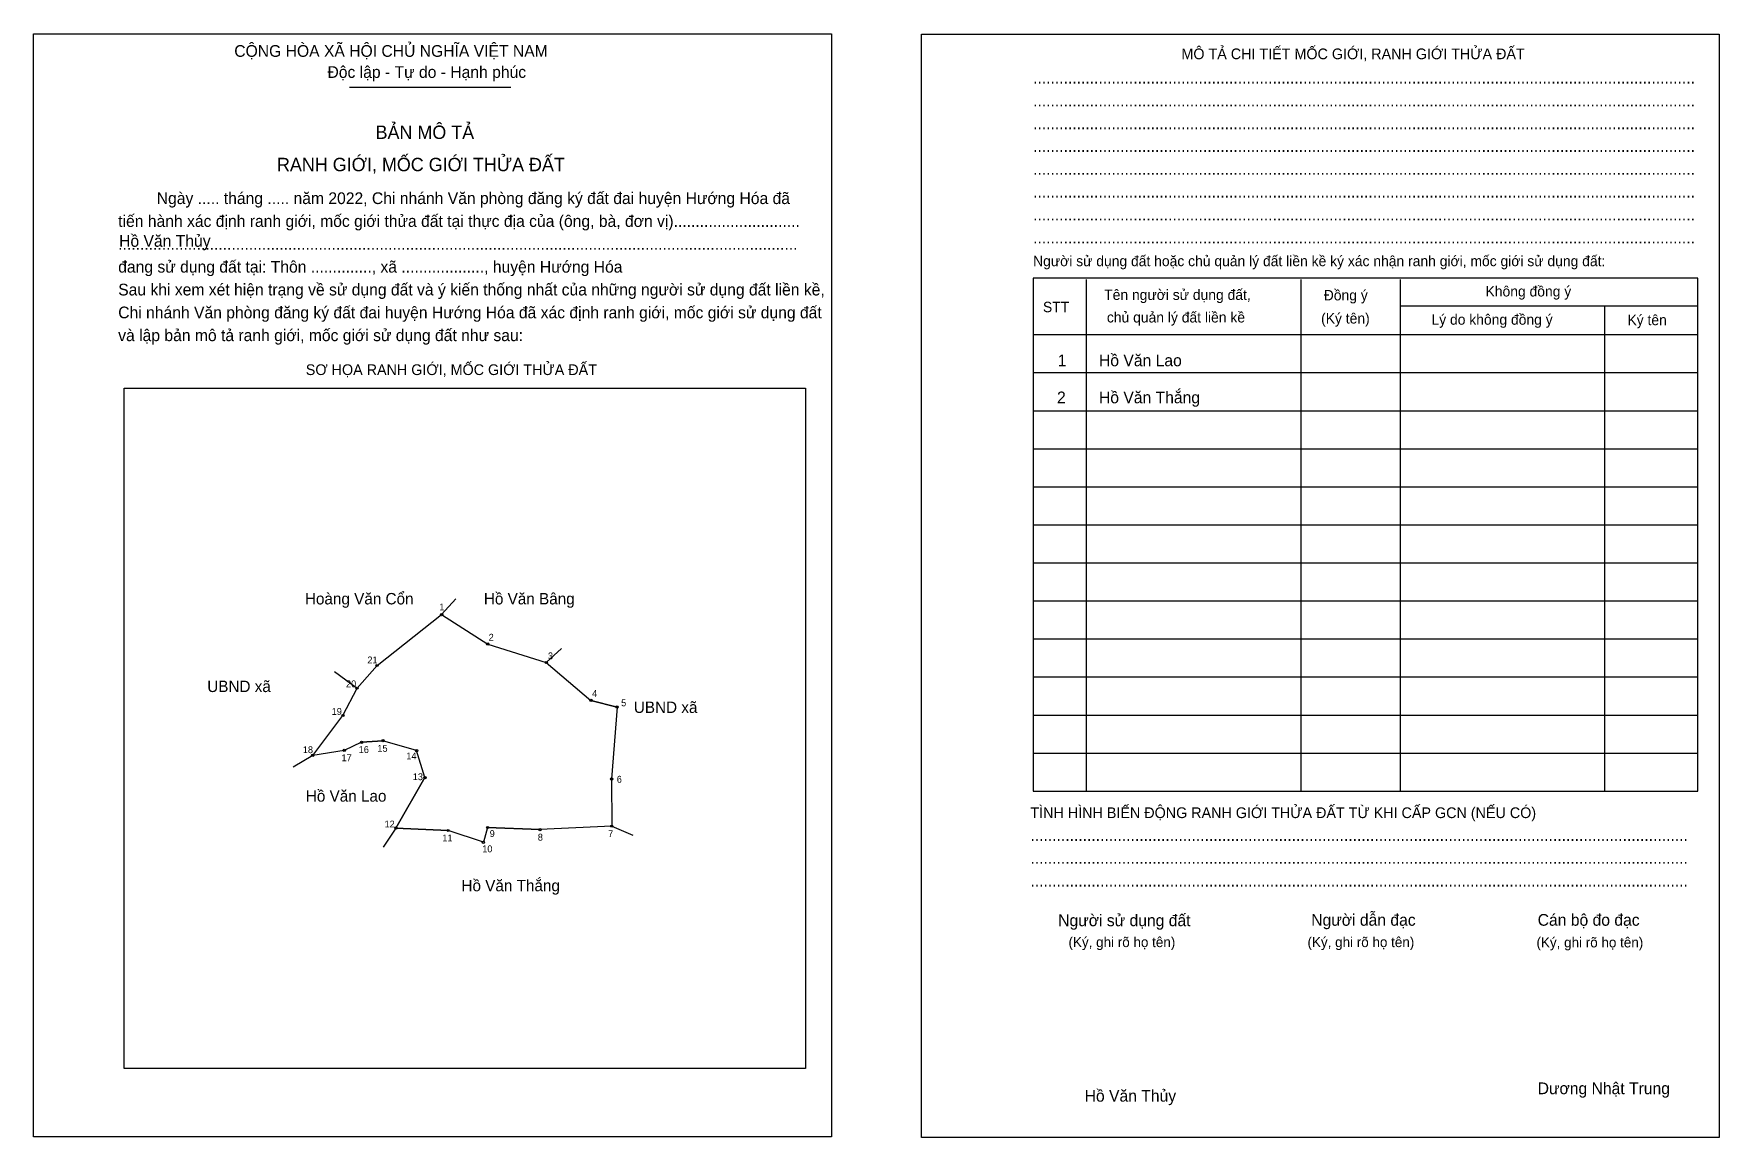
# Model space of a CAD drawing. Extents: x 545861 to 546989, y 1834718 to 1835457.
import ezdxf

# ---------------------------------------------------------------- set-up
doc = ezdxf.new("R2010")
doc.units = 0
for name, color, linetype in [('Level 1', 7, 'Continuous'), ('Level 10', 7, 'Continuous'), ('Level 11', 7, 'Continuous'), ('Level 2', 7, 'Continuous'), ('Level 25', 7, 'Continuous'), ('Level 27', 7, 'Continuous'), ('Level 36', 7, 'Continuous'), ('Level 52', 7, 'Continuous'), ('Level 55', 7, 'Continuous'), ('Level 6', 7, 'Continuous'), ('Level 9', 7, 'Continuous')]:
    doc.layers.add(name, color=color, linetype=linetype)

msp = doc.modelspace()

# ---------------------------------------------------------------- linework, layer by layer
at = {"layer": 'Level 1'}
for p, q in [((545860.6, 1835456.8), (545860.6, 1835456.8)), ((546454.9, 1835456.5), (546454.9, 1835456.5)), ((546072, 1835420.9), (546180, 1835420.9)), ((546565.3, 1835292.2), (546565.3, 1834949.6)), ((546709, 1835292.2), (546709, 1834949.6)), ((546775.5, 1835292.2), (546775.5, 1834949.6)), ((546775.5, 1835274.6), (546974.7, 1835274.6)), ((546912.3, 1835274.6), (546912.3, 1834949.6)), ((546529.7, 1835255.3), (546974.7, 1835255.3)), ((546529.7, 1835229.8), (546974.7, 1835229.8)), ((545921.3, 1835219.4), (545921.3, 1835219.4)), ((546529.7, 1835204.3), (546974.7, 1835204.3)), ((546529.7, 1835178.8), (546974.7, 1835178.8)), ((546529.7, 1835153.4), (546974.7, 1835153.4)), ((546529.7, 1835127.9), (546974.7, 1835127.9)), ((546529.7, 1835102.4), (546974.7, 1835102.4)), ((546529.7, 1835076.9), (546974.7, 1835076.9)), ((546529.7, 1835051.5), (546974.7, 1835051.5)), ((546529.7, 1835026), (546974.7, 1835026)), ((546529.7, 1835000.5), (546974.7, 1835000.5)), ((546529.7, 1834975), (546974.7, 1834975)), ((546377.3, 1834763.8), (546377.3, 1834763.8)), ((546394.8, 1834718), (546394.8, 1834718)), ((546989.1, 1834717.7), (546989.1, 1834717.7))]:
    msp.add_line(p, q, dxfattribs=at)
for points in [[(546974.7, 1835293), (546529.7, 1835293), (546529.7, 1834949.6), (546974.7, 1834949.6)], [(545921.3, 1835219.4), (546377.3, 1835219.4), (546377.3, 1834763.8), (545921.3, 1834763.8)]]:
    msp.add_lwpolyline(points, close=True, dxfattribs=at)
at = {"layer": 'Level 10'}
for p, q in [((546133.7, 1835067.8), (546143.2, 1835078.3)), ((546213.9, 1835045.1), (546203.8, 1835035.7)), ((546062.1, 1835029.7), (546077.1, 1835018.5))]:
    msp.add_line(p, q, dxfattribs=at)
msp.add_lwpolyline([(546068.5, 1834976.8), (546047.4, 1834973.5), (546067.6, 1835000.2), (546077.1, 1835018.5), (546090.5, 1835033.7), (546133.7, 1835067.8), (546164.6, 1835048), (546203.8, 1835035.7), (546233.7, 1835010.3), (546251.2, 1835005.8), (546247.5, 1834957.7), (546247.6, 1834926.1), (546199.5, 1834923.8), (546164.5, 1834925.2), (546161.7, 1834915.3), (546138.1, 1834923.2), (546103.1, 1834924.8), (546122.5, 1834958.6), (546117, 1834976.7), (546094.4, 1834983.3), (546080.1, 1834982.3)], close=True, dxfattribs=at)
at = {"layer": 'Level 11'}
for centre in [(546133.7, 1835067.8), (546164.6, 1835048), (546090.5, 1835033.7), (546203.8, 1835035.7), (546077.1, 1835018.5), (546233.7, 1835010.3), (546251.2, 1835005.8), (546067.6, 1835000.2), (546094.4, 1834983.3), (546047.4, 1834973.5), (546068.5, 1834976.8), (546068.5, 1834976.8), (546080.1, 1834982.3), (546117, 1834976.7), (546122.5, 1834958.6), (546247.5, 1834957.7), (546247.6, 1834926.1), (546103.1, 1834924.8), (546138.1, 1834923.2), (546161.7, 1834915.3), (546164.5, 1834925.2), (546199.5, 1834923.8)]:
    msp.add_circle(centre, 0.764, dxfattribs=at)
at = {"layer": 'Level 2'}
for points in [[(545860.6, 1835456.8), (546394.8, 1835456.8), (546394.8, 1834718), (545860.6, 1834718)], [(546454.9, 1835456.5), (546989.1, 1835456.5), (546989.1, 1834717.7), (546454.9, 1834717.7)]]:
    msp.add_lwpolyline(points, close=True, dxfattribs=at)
at = {"layer": 'Level 25'}
for p, q in [((546251.2, 1835005.8), (546233.7, 1835010.3)), ((546080.1, 1834982.3), (546094.4, 1834983.3)), ((546122.5, 1834958.6), (546103.1, 1834924.8)), ((546103.1, 1834924.8), (546138.1, 1834923.2)), ((546164.5, 1834925.2), (546199.5, 1834923.8))]:
    msp.add_line(p, q, dxfattribs=at)
at = {"layer": 'Level 27'}
for p, q in [((546047.4, 1834973.5), (546034.4, 1834965.5)), ((546103.1, 1834924.8), (546094.5, 1834912.1)), ((546247.6, 1834926.1), (546261.7, 1834920))]:
    msp.add_line(p, q, dxfattribs=at)

# ---------------------------------------------------------------- texts
at = {"layer": 'Level 1'}
for s, height, p in [('CỘNG HÒA XÃ HỘI CHỦ NGHĨA VIỆT NAM', 7.846, (545994.9, 1835441.3)), ('MÔ TẢ CHI TIẾT MỐC GIỚI, RANH GIỚI THỬA ĐẤT', 7.174, (546629, 1835439.7)), ('Độc lập - Tự do - Hạnh phúc', 7.846, (546057.3, 1835427.2)), ('........................................................................................................................................................', 7.8462, (546529.7, 1835423.4)), ('........................................................................................................................................................', 7.8462, (546529.7, 1835408.1)), ('BẢN MÔ TẢ', 8.97, (546089.5, 1835386.3)), ('........................................................................................................................................................', 7.8462, (546529.7, 1835392.8)), ('........................................................................................................................................................', 7.8462, (546529.7, 1835377.6)), ('RANH GIỚI, MỐC GIỚI THỬA ĐẤT', 8.968, (546023.5, 1835364.7)), ('........................................................................................................................................................', 7.8462, (546529.7, 1835362.3)), ('Ngày ..... tháng ..... năm 2022, Chi nhánh Văn phòng đăng ký đất đai huyện Hướng Hóa đã', 7.846, (545943, 1835342.7)), ('........................................................................................................................................................', 7.8462, (546529.7, 1835347)), ('tiến hành xác định ranh giới, mốc giới thửa đất tại thực địa của (ông, bà, đơn vị).............................', 7.8462, (545917.2, 1835327.4)), ('........................................................................................................................................................', 7.8462, (546529.7, 1835331.7)), ('............................................................................................................................................................', 7.8462, (545917.2, 1835312.1)), ('........................................................................................................................................................', 7.8462, (546529.7, 1835316.4)), ('đang sử dụng đất tại: Thôn .............., xã ..................., huyện Hướng Hóa', 7.846, (545917.2, 1835296.8)), ('Người sử dụng đất hoặc chủ quản lý đất liền kề ký xác nhận ranh giới, mốc giới sử dụng đất:', 6.95, (546529.7, 1835301.1)), ('Sau khi xem xét hiện trạng về sử dụng đất và ý kiến thống nhất của những người sử dụng đất liền kề,', 7.846, (545917.2, 1835281.5)), ('Không đồng ý', 6.95, (546832.6, 1835280.8)), ('STT', 6.95, (546536.3, 1835270.3)), ('Tên người sử dụng đất,', 6.95, (546577.3, 1835278.5)), ('Đồng ý', 6.95, (546724.3, 1835278.2)), ('Chi nhánh Văn phòng đăng ký đất đai huyện Hướng Hóa đã xác định ranh giới, mốc giới sử dụng đất', 7.846, (545917.2, 1835266.2)), ('chủ quản lý đất liền kề', 6.95, (546579.1, 1835263.4)), ('(Ký tên)', 6.95, (546722.5, 1835262.7)), ('Lý do không đồng ý', 6.95, (546796.4, 1835261.9)), ('Ký tên', 6.95, (546927.6, 1835261.6)), ('và lập bản mô tả ranh giới, mốc giới sử dụng đất như sau:', 7.846, (545917.2, 1835250.9)), ('SƠ HỌA RANH GIỚI, MỐC GIỚI THỬA ĐẤT', 7.174, (546042.8, 1835228.2)), ('TÌNH HÌNH BIẾN ĐỘNG RANH GIỚI THỬA ĐẤT TỪ KHI CẤP GCN (NẾU CÓ)', 7.174, (546527.9, 1834931.5)), ('.......................................................................................................................................................', 7.8462, (546527.9, 1834916.2)), ('.......................................................................................................................................................', 7.8462, (546527.9, 1834900.9)), ('.......................................................................................................................................................', 7.8462, (546527.9, 1834885.6)), ('Người sử dụng đất', 7.846, (546546.5, 1834859.1)), ('Người dẫn đạc', 7.846, (546715.9, 1834859.4)), ('Cán bộ đo đạc', 7.846, (546867.5, 1834859.4)), ('(Ký, ghi rõ họ tên)', 6.726, (546553.4, 1834845.1)), ('(Ký, ghi rõ họ tên)', 6.726, (546713.4, 1834845.1)), ('(Ký, ghi rõ họ tên)', 6.726, (546866.7, 1834844.9)), ('Dương Nhật Trung', 7.846, (546867.5, 1834746.6))]:
    msp.add_text(s, height=height, dxfattribs=at).set_placement(p)
at = {"layer": 'Level 36'}
for s, height, p in [('Hoàng Văn Cổn', 7.643, (546042.2, 1835074.6)), ('Hồ Văn Bâng', 7.643, (546162, 1835074.6)), ('UBND xã', 7.64, (545976.8, 1835015.9)), ('UBND xã', 7.64, (546262.4, 1835001.9)), ('Hồ Văn Lao', 7.64, (546042.8, 1834942.5)), ('Hồ Văn Thắng', 7.643, (546147, 1834882.5))]:
    msp.add_text(s, height=height, dxfattribs=at).set_placement(p)
at = {"layer": 'Level 52'}
for s, height, p in [('Hồ Văn Lao', 7.85, (546573.8, 1835234.1)), ('1', 7.85, (546546.2, 1835234.1)), ('2', 7.85, (546545.7, 1835209.3)), ('Hồ Văn Thắng', 7.846, (546573.8, 1835209.3))]:
    msp.add_text(s, height=height, dxfattribs=at).set_placement(p)
at = {"layer": 'Level 55'}
for s, p in [('1', (546133.6, 1835067.8)), ('2', (546164.5, 1835048)), ('21', (546090.1, 1835033.7)), ('3', (546203.7, 1835035.7)), ('20', (546076.8, 1835018.5)), ('4', (546233.5, 1835010.3)), ('5', (546251, 1835005.8)), ('19', (546067.2, 1835000.2)), ('15', (546094, 1834983.3)), ('18', (546047, 1834973.5)), ('17', (546068.1, 1834976.8)), ('16', (546079.8, 1834982.3)), ('14', (546116.6, 1834976.7)), ('13', (546122.2, 1834958.6)), ('6', (546247.3, 1834957.7)), ('12', (546102.7, 1834924.8)), ('11', (546137.7, 1834923.2)), ('10', (546161.4, 1834915.3)), ('9', (546164.3, 1834925.2)), ('8', (546199.4, 1834923.8)), ('7', (546247.5, 1834926.1))]:
    msp.add_text(s, height=0.51, dxfattribs=at).set_placement(p)
at = {"layer": 'Level 6'}
for p in [(545917.8, 1835314.1), (546564.2, 1834741.6)]:
    msp.add_text('Hồ Văn Thủy', height=7.847, dxfattribs=at).set_placement(p)
at = {"layer": 'Level 9'}
for s, p in [('1', (546132.2, 1835070.6)), ('2', (546165.2, 1835050.3)), ('21', (546084, 1835035.1)), ('3', (546204.9, 1835037.8)), ('20', (546069.7, 1835019.1)), ('4', (546234.4, 1835012.6)), ('5', (546253.9, 1835006.4)), ('19', (546060.1, 1835000.6)), ('18', (546040.8, 1834975)), ('17', (546066.7, 1834969.6)), ('16', (546078.2, 1834975.1)), ('15', (546090.7, 1834975.9)), ('14', (546110.1, 1834970.8)), ('13', (546114.4, 1834956.9)), ('6', (546251, 1834955.2)), ('12', (546095.5, 1834925.2)), ('11', (546134.2, 1834915.9)), ('9', (546165.9, 1834918.8)), ('8', (546198.1, 1834916.4)), ('7', (546245.2, 1834918.8)), ('10', (546160.9, 1834908.6))]:
    msp.add_text(s, height=4.59, dxfattribs=at).set_placement(p)

doc.saveas('drawing.dxf')
